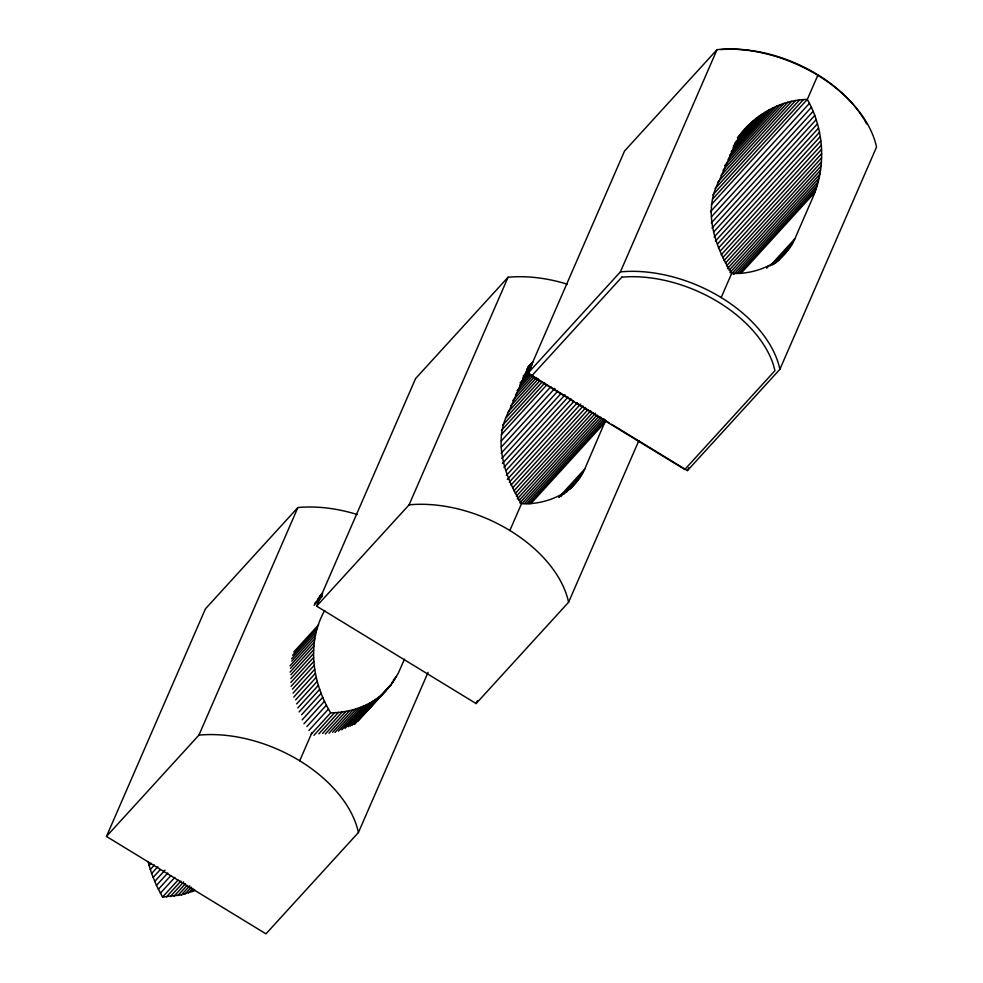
<?xml version="1.0" encoding="UTF-8"?>
<svg xmlns="http://www.w3.org/2000/svg" width="983" height="983" viewBox="0 0 983 983"><rect width="100%" height="100%" fill="white"/><g stroke="black" fill="none" stroke-linecap="round" stroke-linejoin="round"><path stroke-width="1.47" d="M745.569 128.564L735.419 143.641L719.138 180.872C702.44 210.976 714.948 246.401 731.659 273.446C757.918 274.564 786.289 262.08 796.009 236.153L813.863 195.076C826.298 164.468 823.643 128.097 807.326 99.406L817.807 75.31M386.307 690.385C372.041 705.413 351.103 712.663 330.669 712.835C312.152 682.448 306.598 642.378 324.722 610.468M533.044 361.707L525.266 373.921L508.985 411.164C492.286 441.269 504.795 476.681 521.494 503.726C547.764 504.857 576.124 492.36 585.843 466.446L605.688 420.257M428.072 672.372L358.426 832.527L265.963 933.85L106.459 836.447L205.422 608.858L297.886 507.535A118.415 75.482 23.5 0 1 357.21 514.514M106.459 836.447L198.935 735.112L297.886 507.535M638.839 440.679L568.592 602.235L476.116 703.57L316.624 606.155L415.576 378.566L508.051 277.243A118.415 75.482 23.5 0 1 567.375 284.222M316.624 606.155L409.088 504.832L508.051 277.243M299.692 760.793L311.918 732.691M573.703 401.138L527.945 373.196L624.574 150.964L717.037 49.642A118.415 75.482 23.5 0 1 876.541 147.045L779.912 369.276L687.436 470.599L611.61 424.287M404.468 659.163L398.176 673.429L390.816 685.176L358.07 721.067M527.945 373.196L620.408 271.873L717.037 49.642M509.858 530.501L521.494 503.726M476.116 703.57L477.345 700.756M721.178 297.542L731.659 273.446M687.436 470.599L688.665 467.785M528.166 366.794L531.275 363.391M739.363 135.371C755.546 114.495 780.563 99.811 807.326 99.406L711.385 204.55M527.883 367.372L532.012 362.85M737.361 137.817L750.729 123.17M526.888 368.969L532.036 363.317M740.138 135.285L753.543 120.602M319.401 596.349L322.498 592.958M528.78 366.929L530.832 364.668M737.901 137.767L740.998 134.376M317.484 599.237L322.645 593.585M526.704 369.94L531.864 364.275M737.901 138.529L756.492 118.144M525.831 371.943L531.987 365.185M734.965 142.781L759.601 115.785M314.683 603.353L321.908 595.452M314.093 605.319L322.338 596.276M523.202 376.182L531.029 367.544M733.367 145.889L762.796 113.573M522.919 377.976L529.112 371.193M733.085 147.683L766.089 111.521M520.056 382.928L529.358 372.729M731.254 151.505L769.505 109.58M519.737 385.336L530.009 374.068M729.902 155.044L773.043 107.761M517.046 390.583L531.459 374.793M728.231 159.172L776.631 106.139M515.448 394.896L532.983 375.678M724.569 165.746L780.293 104.69M512.868 400.499L534.592 376.71M723.033 170.219L784.041 103.362M510.951 405.635L536.62 377.521M721.117 175.355L787.838 102.232M507.486 412.7L538.328 378.91M717.639 182.42L791.659 101.31M506.122 417.689L540.097 380.458M715.255 188.527L795.566 100.524M293.819 651.95L318.566 624.819M292.639 655.305L317.386 628.186M502.731 425.111L541.891 382.203M712.884 194.831L799.462 99.971M291.607 658.757L316.366 631.627M501.441 430.456L544.742 383.001M712.626 199.045L803.369 99.615M291.767 661.141L315.494 635.153M290.022 665.86L314.769 638.741M501.219 434.83L546.622 385.09M290.489 668.391L314.216 642.39M290.083 672.102L313.81 646.114M501.318 440.949L550.812 386.712M710.451 211.787L809.439 103.326M290.87 674.743L313.565 649.886M501.293 447.093L554.879 388.371M711.446 216.813L811.417 107.27M290.784 678.565L313.466 653.695M290.845 682.423L313.54 657.566M501.109 453.286L557.742 391.234M711.274 222.994L813.199 111.3M291.079 686.318L313.774 661.461M501.821 458.373L560.421 394.158M711.975 228.081L814.796 115.429M292.492 689.12L314.155 665.393M502.387 463.484L565.016 394.859M713.572 232.074L816.234 119.57M293.045 693.076L314.695 669.349M293.745 697.058L315.396 673.318M503.923 467.392L568.039 397.132M714.076 237.1L817.487 123.784M295.625 699.908L316.256 677.312M506.245 470.279L571.246 399.049M715.366 241.118L818.556 128.048M195.322 890.352L181.474 894.849L162.539 897.061L156.444 885.413L151.615 873.518L149.133 865.531L151.198 863.271M296.633 703.902L317.263 681.305M506.356 475.428L573.286 402.084M717.541 244.005L819.478 132.312M150.301 869.525L154.429 865.003M297.8 707.907L318.431 685.298M507.351 479.446L577.205 402.895M718.536 248.035L820.24 136.588M151.615 873.518L157.808 866.736M299.115 711.901L319.745 689.292M509.292 482.235L580.646 404.05M720.49 250.812L820.793 140.901M511 485.098L583.202 405.991M721.166 254.818L821.21 145.177M153.078 877.5L160.303 869.599M301.609 714.752L321.208 693.273M512.548 487.961L585.61 407.896M722.702 257.669L821.493 149.428M154.687 881.468L165.009 870.176M302.186 719.851L322.817 697.242M513.937 490.8L587.846 409.813M724.09 260.507L821.616 153.655M156.444 885.413L167.786 872.99M303.944 723.795L324.574 701.186M515.276 493.466L590.722 410.808M725.442 263.186L821.555 157.87M516.345 496.231L592.638 412.639M726.511 265.951L821.358 162.023M158.337 889.332L170.71 875.767M306.868 726.584L326.467 705.106M517.255 498.959L595.44 413.29M727.42 268.678L821.026 166.102M160.376 893.215L174.814 877.389M308.908 730.467L328.506 708.989M519.036 500.519L597.062 415.01M729.189 270.227L820.572 170.096M519.81 502.94L598.45 416.767M729.964 272.66L819.982 174.016M162.539 897.061L178.021 880.104M311.07 734.301L330.669 712.835M522.317 503.235L600.822 417.21M731.438 274.085L819.244 177.862M524.652 503.468L602.026 418.697M733.785 274.318L818.372 181.634M166.446 896.926L180.884 881.1M313.946 735.296L334.576 712.7M526.839 503.64L604.127 418.955M737.004 273.348L817.377 185.283M170.292 896.631L183.698 881.948M318.824 733.883L338.422 712.405M528.879 503.726L605.073 420.245M739.044 273.434L816.259 188.822M530.771 503.726L604.864 422.53M740.936 273.434L815.018 192.25M174.089 896.189L185.431 883.754M322.621 733.441L342.219 711.962M177.812 895.599L187.102 885.425M325.312 733.969L345.942 711.373M181.474 894.849L189.731 885.806M328.973 733.22L349.604 710.623M185.062 893.952L191.255 887.17M332.561 732.323L353.192 709.714M188.564 892.896L192.693 888.374M335.031 732.409L356.694 708.669M191.992 891.704L194.056 889.443M338.459 731.205L360.122 707.477M341.789 729.865L363.452 706.126M345.021 728.378L366.684 704.639M348.166 726.744L369.829 703.005M766.654 268.175L768.718 265.914M558.86 497.349L584.59 469.161M770.058 265.938L794.755 238.881M350.169 726.105L372.852 701.235M559.278 496.968L561.33 494.707M352.061 725.331L375.776 699.331M393.446 679.917L396.542 676.525M560.912 496.476L583.017 472.196M772.097 265.066L793.17 241.904M353.843 724.41L378.59 697.291M391.676 682.902L394.773 679.511M563.824 494.277L581.334 475.084M773.572 264.488L791.499 244.804M354.47 724.496L392.868 682.399M566.134 492.532L579.552 477.836M775.268 263.383L789.705 247.556M367.089 711.176L390.816 685.176M569.39 489.497L577.66 480.441M777.479 261.478L787.813 250.149M570.472 488.576L575.645 482.911M778.352 260.544L785.81 252.619M720.797 49.568L727.494 49.15A114.618 73.061 23.5 0 1 863.799 118.943M576.321 402.735L594.617 413.917M597.234 415.514L608.993 422.69M148.126 861.538L149.133 865.531M620.408 271.873A118.415 75.482 23.5 0 1 779.912 369.276M864.548 120.184A114.618 73.061 23.5 0 1 866.65 123.932M409.088 504.832A118.415 75.482 23.5 0 1 568.592 602.235M198.935 735.112A118.415 75.482 23.5 0 1 358.426 832.527M621.846 277.145L531.643 375.973L684.77 469.493L774.96 370.652L773.535 365.283A114.618 73.061 23.5 0 0 628.542 276.739L621.846 277.145"/></g></svg>
